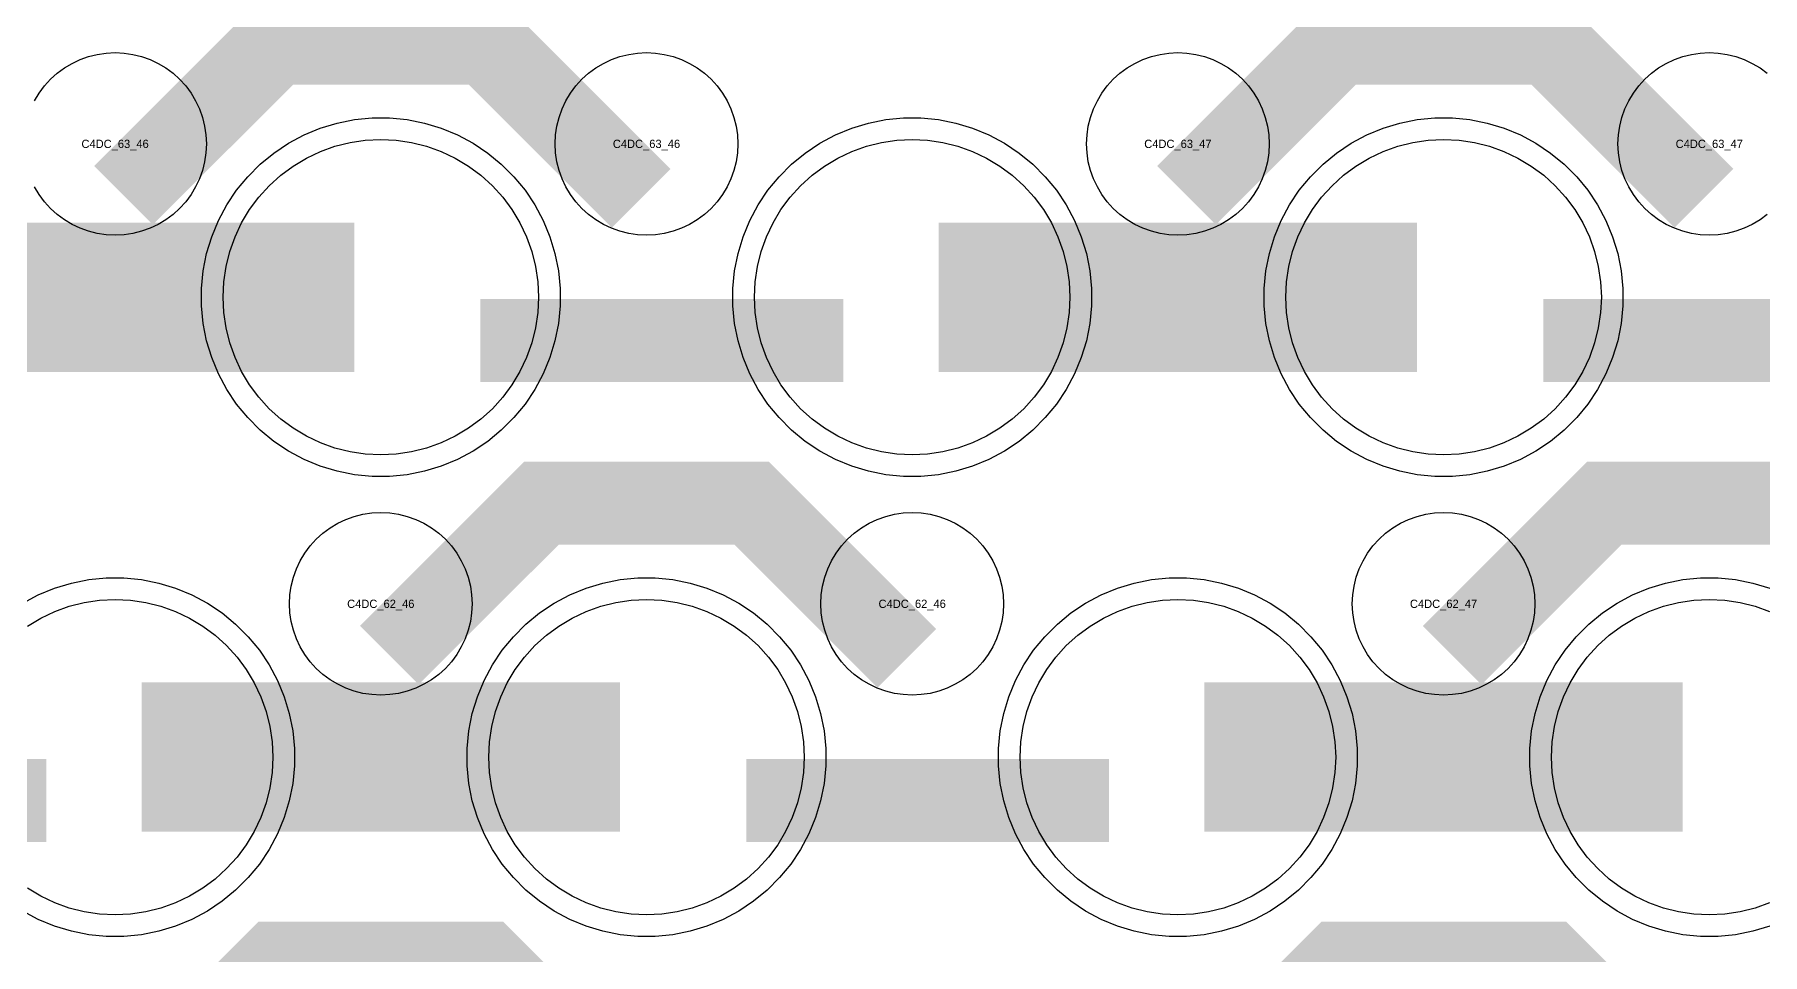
# Model space of a CAD drawing. Extents: x -11880 to 11880, y -14992 to 14992.
# Drawn here: x 2696 to 3216, y -6308 to -6031 of the extents above; entities that cross this region are included whole.
import ezdxf
from ezdxf.enums import TextEntityAlignment as Align

# ---------------------------------------------------------------- set-up
doc = ezdxf.new("R2010")
doc.units = 0
doc.header["$MEASUREMENT"] = 0
for name, color, linetype in [('GDS_775_DT_237', 138, 'CONTINUOUS'), ('RDL1_FS', 34, 'CONTINUOUS'), ('RDL_BS', 160, 'CONTINUOUS')]:
    doc.layers.add(name, color=color, linetype=linetype)

msp = doc.modelspace()

# ---------------------------------------------------------------- linework, layer by layer
at = {"layer": 'RDL1_FS'}
for points in [[(2800, -6157.539), (2795.343, -6157.31), (2790.732, -6156.626), (2786.209, -6155.494), (2781.819, -6153.922), (2777.605, -6151.93), (2773.605, -6149.532), (2769.86, -6146.754), (2766.406, -6143.624), (2763.276, -6140.17), (2760.498, -6136.425), (2758.1, -6132.425), (2756.108, -6128.211), (2754.536, -6123.821), (2753.404, -6119.298), (2752.72, -6114.687), (2752.491, -6110.03), (2752.72, -6105.373), (2753.404, -6100.762), (2754.536, -6096.239), (2756.108, -6091.849), (2758.1, -6087.635), (2760.498, -6083.635), (2763.276, -6079.89), (2766.406, -6076.436), (2769.86, -6073.306), (2773.605, -6070.528), (2777.605, -6068.13), (2781.819, -6066.138), (2786.209, -6064.566), (2790.732, -6063.434), (2795.343, -6062.75), (2800, -6062.521), (2804.657, -6062.75), (2809.268, -6063.434), (2813.791, -6064.566), (2818.181, -6066.138), (2822.395, -6068.13), (2826.395, -6070.528), (2830.14, -6073.306), (2833.594, -6076.436), (2836.724, -6079.89), (2839.502, -6083.635), (2841.9, -6087.635), (2843.892, -6091.849), (2845.464, -6096.239), (2846.596, -6100.762), (2847.28, -6105.373), (2847.509, -6110.03), (2847.28, -6114.687), (2846.596, -6119.298), (2845.464, -6123.821), (2843.892, -6128.211), (2841.9, -6132.425), (2839.502, -6136.425), (2836.724, -6140.17), (2833.594, -6143.624), (2830.14, -6146.754), (2826.395, -6149.532), (2822.395, -6151.93), (2818.181, -6153.922), (2813.791, -6155.494), (2809.268, -6156.626), (2804.657, -6157.31)], [(2960, -6157.539), (2955.343, -6157.31), (2950.732, -6156.626), (2946.209, -6155.494), (2941.819, -6153.922), (2937.605, -6151.93), (2933.605, -6149.532), (2929.86, -6146.754), (2926.406, -6143.624), (2923.276, -6140.17), (2920.498, -6136.425), (2918.1, -6132.425), (2916.108, -6128.211), (2914.536, -6123.821), (2913.404, -6119.298), (2912.72, -6114.687), (2912.491, -6110.03), (2912.72, -6105.373), (2913.404, -6100.762), (2914.536, -6096.239), (2916.108, -6091.849), (2918.1, -6087.635), (2920.498, -6083.635), (2923.276, -6079.89), (2926.406, -6076.436), (2929.86, -6073.306), (2933.605, -6070.528), (2937.605, -6068.13), (2941.819, -6066.138), (2946.209, -6064.566), (2950.732, -6063.434), (2955.343, -6062.75), (2960, -6062.521), (2964.657, -6062.75), (2969.268, -6063.434), (2973.791, -6064.566), (2978.181, -6066.138), (2982.395, -6068.13), (2986.395, -6070.528), (2990.14, -6073.306), (2993.594, -6076.436), (2996.724, -6079.89), (2999.502, -6083.635), (3001.9, -6087.635), (3003.892, -6091.849), (3005.464, -6096.239), (3006.596, -6100.762), (3007.28, -6105.373), (3007.509, -6110.03), (3007.28, -6114.687), (3006.596, -6119.298), (3005.464, -6123.821), (3003.892, -6128.211), (3001.9, -6132.425), (2999.502, -6136.425), (2996.724, -6140.17), (2993.594, -6143.624), (2990.14, -6146.754), (2986.395, -6149.532), (2982.395, -6151.93), (2978.181, -6153.922), (2973.791, -6155.494), (2969.268, -6156.626), (2964.657, -6157.31)], [(3120, -6157.539), (3115.343, -6157.31), (3110.732, -6156.626), (3106.209, -6155.494), (3101.819, -6153.922), (3097.605, -6151.93), (3093.605, -6149.532), (3089.86, -6146.754), (3086.406, -6143.624), (3083.276, -6140.17), (3080.498, -6136.425), (3078.1, -6132.425), (3076.108, -6128.211), (3074.536, -6123.821), (3073.404, -6119.298), (3072.72, -6114.687), (3072.491, -6110.03), (3072.72, -6105.373), (3073.404, -6100.762), (3074.536, -6096.239), (3076.108, -6091.849), (3078.1, -6087.635), (3080.498, -6083.635), (3083.276, -6079.89), (3086.406, -6076.436), (3089.86, -6073.306), (3093.605, -6070.528), (3097.605, -6068.13), (3101.819, -6066.138), (3106.209, -6064.566), (3110.732, -6063.434), (3115.343, -6062.75), (3120, -6062.521), (3124.657, -6062.75), (3129.268, -6063.434), (3133.791, -6064.566), (3138.181, -6066.138), (3142.395, -6068.13), (3146.395, -6070.528), (3150.14, -6073.306), (3153.594, -6076.436), (3156.724, -6079.89), (3159.502, -6083.635), (3161.9, -6087.635), (3163.892, -6091.849), (3165.464, -6096.239), (3166.596, -6100.762), (3167.28, -6105.373), (3167.509, -6110.03), (3167.28, -6114.687), (3166.596, -6119.298), (3165.464, -6123.821), (3163.892, -6128.211), (3161.9, -6132.425), (3159.502, -6136.425), (3156.724, -6140.17), (3153.594, -6143.624), (3150.14, -6146.754), (3146.395, -6149.532), (3142.395, -6151.93), (3138.181, -6153.922), (3133.791, -6155.494), (3129.268, -6156.626), (3124.657, -6157.31)]]:
    msp.add_lwpolyline(points, close=True, dxfattribs=at)
for points in [[(2648.002, -6110.03, 45, 45, 0), (2720.002, -6110.03, 45, 45, 0)], [(2720.002, -6110.03, 45, 45, 0), (2792.002, -6110.03, 45, 45, 0)], [(2968.002, -6110.03, 45, 45, 0), (3040.002, -6110.03, 45, 45, 0)], [(3040.002, -6110.03, 45, 45, 0), (3112.002, -6110.03, 45, 45, 0)]]:
    msp.add_lwpolyline(points, format="xyseb", dxfattribs=at)
at = {"layer": 'RDL1_FS', "color": 241, "true_color": 0xf7abae}
for points in [[(2693.605, -6209.088), (2697.605, -6206.69), (2701.819, -6204.698), (2706.209, -6203.126), (2710.732, -6201.994), (2715.343, -6201.31), (2720, -6201.081), (2724.657, -6201.31), (2729.268, -6201.994), (2733.791, -6203.126), (2738.181, -6204.698), (2742.395, -6206.69), (2746.395, -6209.088), (2750.14, -6211.866), (2753.594, -6214.996), (2756.724, -6218.45), (2759.502, -6222.195), (2761.9, -6226.195), (2763.892, -6230.409), (2765.464, -6234.799), (2766.596, -6239.322), (2767.28, -6243.933), (2767.509, -6248.59), (2767.28, -6253.247), (2766.596, -6257.858), (2765.464, -6262.381), (2763.892, -6266.771), (2761.9, -6270.985), (2759.502, -6274.985), (2756.724, -6278.73), (2753.594, -6282.184), (2750.14, -6285.314), (2746.395, -6288.092), (2742.395, -6290.49), (2738.181, -6292.482), (2733.791, -6294.054), (2729.268, -6295.186), (2724.657, -6295.87), (2720, -6296.099), (2715.343, -6295.87), (2710.732, -6295.186), (2706.209, -6294.054), (2701.819, -6292.482), (2697.605, -6290.49), (2693.605, -6288.092)], [(3218.181, -6292.482), (3213.791, -6294.054), (3209.268, -6295.186), (3204.657, -6295.87), (3200, -6296.099), (3195.343, -6295.87), (3190.732, -6295.186), (3186.209, -6294.054), (3181.819, -6292.482), (3177.605, -6290.49), (3173.605, -6288.092), (3169.86, -6285.314), (3166.406, -6282.184), (3163.276, -6278.73), (3160.498, -6274.985), (3158.1, -6270.985), (3156.108, -6266.771), (3154.536, -6262.381), (3153.404, -6257.858), (3152.72, -6253.247), (3152.491, -6248.59), (3152.72, -6243.933), (3153.404, -6239.322), (3154.536, -6234.799), (3156.108, -6230.409), (3158.1, -6226.195), (3160.498, -6222.195), (3163.276, -6218.45), (3166.406, -6214.996), (3169.86, -6211.866), (3173.605, -6209.088), (3177.605, -6206.69), (3181.819, -6204.698), (3186.209, -6203.126), (3190.732, -6201.994), (3195.343, -6201.31), (3200, -6201.081), (3204.657, -6201.31), (3209.268, -6201.994), (3213.791, -6203.126), (3218.181, -6204.698)]]:
    msp.add_lwpolyline(points, dxfattribs=at)
for points in [[(2880, -6296.099), (2875.343, -6295.87), (2870.732, -6295.186), (2866.209, -6294.054), (2861.819, -6292.482), (2857.605, -6290.49), (2853.605, -6288.092), (2849.86, -6285.314), (2846.406, -6282.184), (2843.276, -6278.73), (2840.498, -6274.985), (2838.1, -6270.985), (2836.108, -6266.771), (2834.536, -6262.381), (2833.404, -6257.858), (2832.72, -6253.247), (2832.491, -6248.59), (2832.72, -6243.933), (2833.404, -6239.322), (2834.536, -6234.799), (2836.108, -6230.409), (2838.1, -6226.195), (2840.498, -6222.195), (2843.276, -6218.45), (2846.406, -6214.996), (2849.86, -6211.866), (2853.605, -6209.088), (2857.605, -6206.69), (2861.819, -6204.698), (2866.209, -6203.126), (2870.732, -6201.994), (2875.343, -6201.31), (2880, -6201.081), (2884.657, -6201.31), (2889.268, -6201.994), (2893.791, -6203.126), (2898.181, -6204.698), (2902.395, -6206.69), (2906.395, -6209.088), (2910.14, -6211.866), (2913.594, -6214.996), (2916.724, -6218.45), (2919.502, -6222.195), (2921.9, -6226.195), (2923.892, -6230.409), (2925.464, -6234.799), (2926.596, -6239.322), (2927.28, -6243.933), (2927.509, -6248.59), (2927.28, -6253.247), (2926.596, -6257.858), (2925.464, -6262.381), (2923.892, -6266.771), (2921.9, -6270.985), (2919.502, -6274.985), (2916.724, -6278.73), (2913.594, -6282.184), (2910.14, -6285.314), (2906.395, -6288.092), (2902.395, -6290.49), (2898.181, -6292.482), (2893.791, -6294.054), (2889.268, -6295.186), (2884.657, -6295.87)], [(3040, -6296.099), (3035.343, -6295.87), (3030.732, -6295.186), (3026.209, -6294.054), (3021.819, -6292.482), (3017.605, -6290.49), (3013.605, -6288.092), (3009.86, -6285.314), (3006.406, -6282.184), (3003.276, -6278.73), (3000.498, -6274.985), (2998.1, -6270.985), (2996.108, -6266.771), (2994.536, -6262.381), (2993.404, -6257.858), (2992.72, -6253.247), (2992.491, -6248.59), (2992.72, -6243.933), (2993.404, -6239.322), (2994.536, -6234.799), (2996.108, -6230.409), (2998.1, -6226.195), (3000.498, -6222.195), (3003.276, -6218.45), (3006.406, -6214.996), (3009.86, -6211.866), (3013.605, -6209.088), (3017.605, -6206.69), (3021.819, -6204.698), (3026.209, -6203.126), (3030.732, -6201.994), (3035.343, -6201.31), (3040, -6201.081), (3044.657, -6201.31), (3049.268, -6201.994), (3053.791, -6203.126), (3058.181, -6204.698), (3062.395, -6206.69), (3066.395, -6209.088), (3070.14, -6211.866), (3073.594, -6214.996), (3076.724, -6218.45), (3079.502, -6222.195), (3081.9, -6226.195), (3083.892, -6230.409), (3085.464, -6234.799), (3086.596, -6239.322), (3087.28, -6243.933), (3087.509, -6248.59), (3087.28, -6253.247), (3086.596, -6257.858), (3085.464, -6262.381), (3083.892, -6266.771), (3081.9, -6270.985), (3079.502, -6274.985), (3076.724, -6278.73), (3073.594, -6282.184), (3070.14, -6285.314), (3066.395, -6288.092), (3062.395, -6290.49), (3058.181, -6292.482), (3053.791, -6294.054), (3049.268, -6295.186), (3044.657, -6295.87)]]:
    msp.add_lwpolyline(points, close=True, dxfattribs=at)
for points in [[(2728.002, -6248.59, 45, 45, 0), (2800.002, -6248.59, 45, 45, 0)], [(2800.002, -6248.59, 45, 45, 0), (2872.002, -6248.59, 45, 45, 0)], [(3048.002, -6248.59, 45, 45, 0), (3120.002, -6248.59, 45, 45, 0)], [(3120.002, -6248.59, 45, 45, 0), (3192.002, -6248.59, 45, 45, 0)]]:
    msp.add_lwpolyline(points, format="xyseb", dxfattribs=at)
at = {"layer": 'RDL_BS'}
for points in [[(2722.562, -6079.344, 25, 25, 0), (2768.377, -6033.529, 25, 25, 0), (2801.93, -6033.529, 25, 25, 0)], [(2878.401, -6080.243, 25, 25, 0), (2831.687, -6033.529, 25, 25, 0), (2801.929, -6033.529, 25, 25, 0)], [(3042.562, -6079.344, 25, 25, 0), (3088.377, -6033.529, 25, 25, 0), (3121.93, -6033.529, 25, 25, 0)], [(3198.401, -6080.243, 25, 25, 0), (3151.687, -6033.529, 25, 25, 0), (3121.929, -6033.529, 25, 25, 0)], [(2830.016, -6123.043, 25, 25, 0), (2939.281, -6123.043, 25, 25, 0)], [(3150.016, -6123.043, 25, 25, 0), (3259.281, -6123.043, 25, 25, 0)], [(2802.562, -6217.904, 25, 25, 0), (2848.377, -6172.089, 25, 25, 0), (2881.93, -6172.089, 25, 25, 0)], [(2958.401, -6218.803, 25, 25, 0), (2911.687, -6172.089, 25, 25, 0), (2881.929, -6172.089, 25, 25, 0)], [(3122.562, -6217.904, 25, 25, 0), (3168.377, -6172.089, 25, 25, 0), (3201.93, -6172.089, 25, 25, 0)], [(3278.401, -6218.803, 25, 25, 0), (3231.687, -6172.089, 25, 25, 0), (3201.929, -6172.089, 25, 25, 0)], [(2722.562, -6356.469, 25, 25, 0), (2768.377, -6310.654, 25, 25, 0), (2801.93, -6310.654, 25, 25, 0)], [(2878.401, -6357.368, 25, 25, 0), (2831.687, -6310.654, 25, 25, 0), (2801.929, -6310.654, 25, 25, 0)], [(3042.562, -6356.469, 25, 25, 0), (3088.377, -6310.654, 25, 25, 0), (3121.93, -6310.654, 25, 25, 0)], [(3198.401, -6357.368, 25, 25, 0), (3151.687, -6310.654, 25, 25, 0), (3121.929, -6310.654, 25, 25, 0)]]:
    msp.add_lwpolyline(points, format="xyseb", dxfattribs=at)
for points in [[(2695.75, -6050.886), (2697.143, -6048.562), (2698.746, -6046.399), (2700.558, -6044.4), (2702.557, -6042.588), (2704.72, -6040.985), (2707.044, -6039.592), (2709.481, -6038.44), (2712.016, -6037.533), (2714.635, -6036.876), (2717.307, -6036.48), (2720, -6036.348), (2722.693, -6036.48), (2725.365, -6036.876), (2727.984, -6037.533), (2730.519, -6038.44), (2732.956, -6039.592), (2735.28, -6040.985), (2737.443, -6042.588), (2739.442, -6044.4), (2741.254, -6046.399), (2742.857, -6048.562), (2744.25, -6050.886), (2745.402, -6053.323), (2746.309, -6055.858), (2746.966, -6058.477), (2747.362, -6061.149), (2747.494, -6063.842), (2747.362, -6066.535), (2746.966, -6069.207), (2746.309, -6071.826), (2745.402, -6074.361), (2744.25, -6076.798), (2742.857, -6079.122), (2741.254, -6081.285), (2739.442, -6083.284), (2737.443, -6085.096), (2735.28, -6086.699), (2732.956, -6088.092), (2730.519, -6089.244), (2727.984, -6090.151), (2725.365, -6090.808), (2722.693, -6091.204), (2720, -6091.336), (2717.307, -6091.204), (2714.635, -6090.808), (2712.016, -6090.151), (2709.481, -6089.244), (2707.044, -6088.092), (2704.72, -6086.699), (2702.557, -6085.096), (2700.558, -6083.284), (2698.746, -6081.285), (2697.143, -6079.122), (2695.75, -6076.798)], [(3217.443, -6085.096), (3215.28, -6086.699), (3212.956, -6088.092), (3210.519, -6089.244), (3207.984, -6090.151), (3205.365, -6090.808), (3202.693, -6091.204), (3200, -6091.336), (3197.307, -6091.204), (3194.635, -6090.808), (3192.016, -6090.151), (3189.481, -6089.244), (3187.044, -6088.092), (3184.72, -6086.699), (3182.557, -6085.096), (3180.558, -6083.284), (3178.746, -6081.285), (3177.143, -6079.122), (3175.75, -6076.798), (3174.598, -6074.361), (3173.691, -6071.826), (3173.034, -6069.207), (3172.638, -6066.535), (3172.506, -6063.842), (3172.638, -6061.149), (3173.034, -6058.477), (3173.691, -6055.858), (3174.598, -6053.323), (3175.75, -6050.886), (3177.143, -6048.562), (3178.746, -6046.399), (3180.558, -6044.4), (3182.557, -6042.588), (3184.72, -6040.985), (3187.044, -6039.592), (3189.481, -6038.44), (3192.016, -6037.533), (3194.635, -6036.876), (3197.307, -6036.48), (3200, -6036.348), (3202.693, -6036.48), (3205.365, -6036.876), (3207.984, -6037.533), (3210.519, -6038.44), (3212.956, -6039.592), (3215.28, -6040.985), (3217.443, -6042.588)]]:
    msp.add_lwpolyline(points, dxfattribs=at)
for points in [[(2880, -6091.336), (2877.307, -6091.204), (2874.635, -6090.808), (2872.016, -6090.151), (2869.481, -6089.244), (2867.044, -6088.092), (2864.72, -6086.699), (2862.557, -6085.096), (2860.558, -6083.284), (2858.746, -6081.285), (2857.143, -6079.122), (2855.75, -6076.798), (2854.598, -6074.361), (2853.691, -6071.826), (2853.034, -6069.207), (2852.638, -6066.535), (2852.506, -6063.842), (2852.638, -6061.149), (2853.034, -6058.477), (2853.691, -6055.858), (2854.598, -6053.323), (2855.75, -6050.886), (2857.143, -6048.562), (2858.746, -6046.399), (2860.558, -6044.4), (2862.557, -6042.588), (2864.72, -6040.985), (2867.044, -6039.592), (2869.481, -6038.44), (2872.016, -6037.533), (2874.635, -6036.876), (2877.307, -6036.48), (2880, -6036.348), (2882.693, -6036.48), (2885.365, -6036.876), (2887.984, -6037.533), (2890.519, -6038.44), (2892.956, -6039.592), (2895.28, -6040.985), (2897.443, -6042.588), (2899.442, -6044.4), (2901.254, -6046.399), (2902.857, -6048.562), (2904.25, -6050.886), (2905.402, -6053.323), (2906.309, -6055.858), (2906.966, -6058.477), (2907.362, -6061.149), (2907.494, -6063.842), (2907.362, -6066.535), (2906.966, -6069.207), (2906.309, -6071.826), (2905.402, -6074.361), (2904.25, -6076.798), (2902.857, -6079.122), (2901.254, -6081.285), (2899.442, -6083.284), (2897.443, -6085.096), (2895.28, -6086.699), (2892.956, -6088.092), (2890.519, -6089.244), (2887.984, -6090.151), (2885.365, -6090.808), (2882.693, -6091.204)], [(3040, -6091.336), (3037.307, -6091.204), (3034.635, -6090.808), (3032.016, -6090.151), (3029.481, -6089.244), (3027.044, -6088.092), (3024.72, -6086.699), (3022.557, -6085.096), (3020.558, -6083.284), (3018.746, -6081.285), (3017.143, -6079.122), (3015.75, -6076.798), (3014.598, -6074.361), (3013.691, -6071.826), (3013.034, -6069.207), (3012.638, -6066.535), (3012.506, -6063.842), (3012.638, -6061.149), (3013.034, -6058.477), (3013.691, -6055.858), (3014.598, -6053.323), (3015.75, -6050.886), (3017.143, -6048.562), (3018.746, -6046.399), (3020.558, -6044.4), (3022.557, -6042.588), (3024.72, -6040.985), (3027.044, -6039.592), (3029.481, -6038.44), (3032.016, -6037.533), (3034.635, -6036.876), (3037.307, -6036.48), (3040, -6036.348), (3042.693, -6036.48), (3045.365, -6036.876), (3047.984, -6037.533), (3050.519, -6038.44), (3052.956, -6039.592), (3055.28, -6040.985), (3057.443, -6042.588), (3059.442, -6044.4), (3061.254, -6046.399), (3062.857, -6048.562), (3064.25, -6050.886), (3065.402, -6053.323), (3066.309, -6055.858), (3066.966, -6058.477), (3067.362, -6061.149), (3067.494, -6063.842), (3067.362, -6066.535), (3066.966, -6069.207), (3066.309, -6071.826), (3065.402, -6074.361), (3064.25, -6076.798), (3062.857, -6079.122), (3061.254, -6081.285), (3059.442, -6083.284), (3057.443, -6085.096), (3055.28, -6086.699), (3052.956, -6088.092), (3050.519, -6089.244), (3047.984, -6090.151), (3045.365, -6090.808), (3042.693, -6091.204)], [(2797.356, -6164.03), (2792.062, -6163.513), (2786.835, -6162.467), (2781.795, -6160.936), (2776.885, -6158.905), (2772.223, -6156.413), (2767.809, -6153.466), (2763.708, -6150.104), (2759.926, -6146.322), (2756.564, -6142.221), (2753.617, -6137.807), (2751.125, -6133.145), (2749.094, -6128.235), (2747.563, -6123.195), (2746.517, -6117.968), (2746, -6112.674), (2746, -6107.386), (2746.517, -6102.092), (2747.563, -6096.865), (2749.094, -6091.825), (2751.125, -6086.915), (2753.617, -6082.253), (2756.564, -6077.839), (2759.926, -6073.738), (2763.708, -6069.956), (2767.809, -6066.594), (2772.223, -6063.647), (2776.885, -6061.155), (2781.795, -6059.124), (2786.835, -6057.593), (2792.062, -6056.547), (2797.356, -6056.03), (2802.644, -6056.03), (2807.938, -6056.547), (2813.165, -6057.593), (2818.205, -6059.124), (2823.115, -6061.155), (2827.777, -6063.647), (2832.191, -6066.594), (2836.292, -6069.956), (2840.074, -6073.738), (2843.436, -6077.839), (2846.383, -6082.253), (2848.875, -6086.915), (2850.906, -6091.825), (2852.437, -6096.865), (2853.483, -6102.092), (2854, -6107.386), (2854, -6112.674), (2853.483, -6117.968), (2852.437, -6123.195), (2850.906, -6128.235), (2848.875, -6133.145), (2846.383, -6137.807), (2843.436, -6142.221), (2840.074, -6146.322), (2836.292, -6150.104), (2832.191, -6153.466), (2827.777, -6156.413), (2823.115, -6158.905), (2818.205, -6160.936), (2813.165, -6162.467), (2807.938, -6163.513), (2802.644, -6164.03)], [(2957.356, -6164.03), (2952.062, -6163.513), (2946.835, -6162.467), (2941.795, -6160.936), (2936.885, -6158.905), (2932.223, -6156.413), (2927.809, -6153.466), (2923.708, -6150.104), (2919.926, -6146.322), (2916.564, -6142.221), (2913.617, -6137.807), (2911.125, -6133.145), (2909.094, -6128.235), (2907.563, -6123.195), (2906.517, -6117.968), (2906, -6112.674), (2906, -6107.386), (2906.517, -6102.092), (2907.563, -6096.865), (2909.094, -6091.825), (2911.125, -6086.915), (2913.617, -6082.253), (2916.564, -6077.839), (2919.926, -6073.738), (2923.708, -6069.956), (2927.809, -6066.594), (2932.223, -6063.647), (2936.885, -6061.155), (2941.795, -6059.124), (2946.835, -6057.593), (2952.062, -6056.547), (2957.356, -6056.03), (2962.644, -6056.03), (2967.938, -6056.547), (2973.165, -6057.593), (2978.205, -6059.124), (2983.115, -6061.155), (2987.777, -6063.647), (2992.191, -6066.594), (2996.292, -6069.956), (3000.074, -6073.738), (3003.436, -6077.839), (3006.383, -6082.253), (3008.875, -6086.915), (3010.906, -6091.825), (3012.437, -6096.865), (3013.483, -6102.092), (3014, -6107.386), (3014, -6112.674), (3013.483, -6117.968), (3012.437, -6123.195), (3010.906, -6128.235), (3008.875, -6133.145), (3006.383, -6137.807), (3003.436, -6142.221), (3000.074, -6146.322), (2996.292, -6150.104), (2992.191, -6153.466), (2987.777, -6156.413), (2983.115, -6158.905), (2978.205, -6160.936), (2973.165, -6162.467), (2967.938, -6163.513), (2962.644, -6164.03)], [(3117.356, -6164.03), (3112.062, -6163.513), (3106.835, -6162.467), (3101.795, -6160.936), (3096.885, -6158.905), (3092.223, -6156.413), (3087.809, -6153.466), (3083.708, -6150.104), (3079.926, -6146.322), (3076.564, -6142.221), (3073.617, -6137.807), (3071.125, -6133.145), (3069.094, -6128.235), (3067.563, -6123.195), (3066.517, -6117.968), (3066, -6112.674), (3066, -6107.386), (3066.517, -6102.092), (3067.563, -6096.865), (3069.094, -6091.825), (3071.125, -6086.915), (3073.617, -6082.253), (3076.564, -6077.839), (3079.926, -6073.738), (3083.708, -6069.956), (3087.809, -6066.594), (3092.223, -6063.647), (3096.885, -6061.155), (3101.795, -6059.124), (3106.835, -6057.593), (3112.062, -6056.547), (3117.356, -6056.03), (3122.644, -6056.03), (3127.938, -6056.547), (3133.165, -6057.593), (3138.205, -6059.124), (3143.115, -6061.155), (3147.777, -6063.647), (3152.191, -6066.594), (3156.292, -6069.956), (3160.074, -6073.738), (3163.436, -6077.839), (3166.383, -6082.253), (3168.875, -6086.915), (3170.906, -6091.825), (3172.437, -6096.865), (3173.483, -6102.092), (3174, -6107.386), (3174, -6112.674), (3173.483, -6117.968), (3172.437, -6123.195), (3170.906, -6128.235), (3168.875, -6133.145), (3166.383, -6137.807), (3163.436, -6142.221), (3160.074, -6146.322), (3156.292, -6150.104), (3152.191, -6153.466), (3147.777, -6156.413), (3143.115, -6158.905), (3138.205, -6160.936), (3133.165, -6162.467), (3127.938, -6163.513), (3122.644, -6164.03)], [(2800, -6229.896), (2797.307, -6229.764), (2794.635, -6229.368), (2792.016, -6228.711), (2789.481, -6227.804), (2787.044, -6226.652), (2784.72, -6225.259), (2782.557, -6223.656), (2780.558, -6221.844), (2778.746, -6219.845), (2777.143, -6217.682), (2775.75, -6215.358), (2774.598, -6212.921), (2773.691, -6210.386), (2773.034, -6207.767), (2772.638, -6205.095), (2772.506, -6202.402), (2772.638, -6199.709), (2773.034, -6197.037), (2773.691, -6194.418), (2774.598, -6191.883), (2775.75, -6189.446), (2777.143, -6187.122), (2778.746, -6184.959), (2780.558, -6182.96), (2782.557, -6181.148), (2784.72, -6179.545), (2787.044, -6178.152), (2789.481, -6177), (2792.016, -6176.093), (2794.635, -6175.436), (2797.307, -6175.04), (2800, -6174.908), (2802.693, -6175.04), (2805.365, -6175.436), (2807.984, -6176.093), (2810.519, -6177), (2812.956, -6178.152), (2815.28, -6179.545), (2817.443, -6181.148), (2819.442, -6182.96), (2821.254, -6184.959), (2822.857, -6187.122), (2824.25, -6189.446), (2825.402, -6191.883), (2826.309, -6194.418), (2826.966, -6197.037), (2827.362, -6199.709), (2827.494, -6202.402), (2827.362, -6205.095), (2826.966, -6207.767), (2826.309, -6210.386), (2825.402, -6212.921), (2824.25, -6215.358), (2822.857, -6217.682), (2821.254, -6219.845), (2819.442, -6221.844), (2817.443, -6223.656), (2815.28, -6225.259), (2812.956, -6226.652), (2810.519, -6227.804), (2807.984, -6228.711), (2805.365, -6229.368), (2802.693, -6229.764)], [(2960, -6229.896), (2957.307, -6229.764), (2954.635, -6229.368), (2952.016, -6228.711), (2949.481, -6227.804), (2947.044, -6226.652), (2944.72, -6225.259), (2942.557, -6223.656), (2940.558, -6221.844), (2938.746, -6219.845), (2937.143, -6217.682), (2935.75, -6215.358), (2934.598, -6212.921), (2933.691, -6210.386), (2933.034, -6207.767), (2932.638, -6205.095), (2932.506, -6202.402), (2932.638, -6199.709), (2933.034, -6197.037), (2933.691, -6194.418), (2934.598, -6191.883), (2935.75, -6189.446), (2937.143, -6187.122), (2938.746, -6184.959), (2940.558, -6182.96), (2942.557, -6181.148), (2944.72, -6179.545), (2947.044, -6178.152), (2949.481, -6177), (2952.016, -6176.093), (2954.635, -6175.436), (2957.307, -6175.04), (2960, -6174.908), (2962.693, -6175.04), (2965.365, -6175.436), (2967.984, -6176.093), (2970.519, -6177), (2972.956, -6178.152), (2975.28, -6179.545), (2977.443, -6181.148), (2979.442, -6182.96), (2981.254, -6184.959), (2982.857, -6187.122), (2984.25, -6189.446), (2985.402, -6191.883), (2986.309, -6194.418), (2986.966, -6197.037), (2987.362, -6199.709), (2987.494, -6202.402), (2987.362, -6205.095), (2986.966, -6207.767), (2986.309, -6210.386), (2985.402, -6212.921), (2984.25, -6215.358), (2982.857, -6217.682), (2981.254, -6219.845), (2979.442, -6221.844), (2977.443, -6223.656), (2975.28, -6225.259), (2972.956, -6226.652), (2970.519, -6227.804), (2967.984, -6228.711), (2965.365, -6229.368), (2962.693, -6229.764)], [(3120, -6229.896), (3117.307, -6229.764), (3114.635, -6229.368), (3112.016, -6228.711), (3109.481, -6227.804), (3107.044, -6226.652), (3104.72, -6225.259), (3102.557, -6223.656), (3100.558, -6221.844), (3098.746, -6219.845), (3097.143, -6217.682), (3095.75, -6215.358), (3094.598, -6212.921), (3093.691, -6210.386), (3093.034, -6207.767), (3092.638, -6205.095), (3092.506, -6202.402), (3092.638, -6199.709), (3093.034, -6197.037), (3093.691, -6194.418), (3094.598, -6191.883), (3095.75, -6189.446), (3097.143, -6187.122), (3098.746, -6184.959), (3100.558, -6182.96), (3102.557, -6181.148), (3104.72, -6179.545), (3107.044, -6178.152), (3109.481, -6177), (3112.016, -6176.093), (3114.635, -6175.436), (3117.307, -6175.04), (3120, -6174.908), (3122.693, -6175.04), (3125.365, -6175.436), (3127.984, -6176.093), (3130.519, -6177), (3132.956, -6178.152), (3135.28, -6179.545), (3137.443, -6181.148), (3139.442, -6182.96), (3141.254, -6184.959), (3142.857, -6187.122), (3144.25, -6189.446), (3145.402, -6191.883), (3146.309, -6194.418), (3146.966, -6197.037), (3147.362, -6199.709), (3147.494, -6202.402), (3147.362, -6205.095), (3146.966, -6207.767), (3146.309, -6210.386), (3145.402, -6212.921), (3144.25, -6215.358), (3142.857, -6217.682), (3141.254, -6219.845), (3139.442, -6221.844), (3137.443, -6223.656), (3135.28, -6225.259), (3132.956, -6226.652), (3130.519, -6227.804), (3127.984, -6228.711), (3125.365, -6229.368), (3122.693, -6229.764)]]:
    msp.add_lwpolyline(points, close=True, dxfattribs=at)
at = {"layer": 'RDL_BS', "color": 241, "true_color": 0xf7abae}
for points in [[(2692.223, -6202.207), (2696.885, -6199.715), (2701.795, -6197.684), (2706.835, -6196.153), (2712.062, -6195.107), (2717.356, -6194.59), (2722.644, -6194.59), (2727.938, -6195.107), (2733.165, -6196.153), (2738.205, -6197.684), (2743.115, -6199.715), (2747.777, -6202.207), (2752.191, -6205.154), (2756.292, -6208.516), (2760.074, -6212.298), (2763.436, -6216.399), (2766.383, -6220.813), (2768.875, -6225.475), (2770.906, -6230.385), (2772.437, -6235.425), (2773.483, -6240.652), (2774, -6245.946), (2774, -6251.234), (2773.483, -6256.528), (2772.437, -6261.755), (2770.906, -6266.795), (2768.875, -6271.705), (2766.383, -6276.367), (2763.436, -6280.781), (2760.074, -6284.882), (2756.292, -6288.664), (2752.191, -6292.026), (2747.777, -6294.973), (2743.115, -6297.465), (2738.205, -6299.496), (2733.165, -6301.027), (2727.938, -6302.073), (2722.644, -6302.59), (2717.356, -6302.59), (2712.062, -6302.073), (2706.835, -6301.027), (2701.795, -6299.496), (2696.885, -6297.465), (2692.223, -6294.973)], [(3218.205, -6299.496), (3213.165, -6301.027), (3207.938, -6302.073), (3202.644, -6302.59), (3197.356, -6302.59), (3192.062, -6302.073), (3186.835, -6301.027), (3181.795, -6299.496), (3176.885, -6297.465), (3172.223, -6294.973), (3167.809, -6292.026), (3163.708, -6288.664), (3159.926, -6284.882), (3156.564, -6280.781), (3153.617, -6276.367), (3151.125, -6271.705), (3149.094, -6266.795), (3147.563, -6261.755), (3146.517, -6256.528), (3146, -6251.234), (3146, -6245.946), (3146.517, -6240.652), (3147.563, -6235.425), (3149.094, -6230.385), (3151.125, -6225.475), (3153.617, -6220.813), (3156.564, -6216.399), (3159.926, -6212.298), (3163.708, -6208.516), (3167.809, -6205.154), (3172.223, -6202.207), (3176.885, -6199.715), (3181.795, -6197.684), (3186.835, -6196.153), (3192.062, -6195.107), (3197.356, -6194.59), (3202.644, -6194.59), (3207.938, -6195.107), (3213.165, -6196.153), (3218.205, -6197.684)]]:
    msp.add_lwpolyline(points, dxfattribs=at)
for points in [[(2877.356, -6302.59), (2872.062, -6302.073), (2866.835, -6301.027), (2861.795, -6299.496), (2856.885, -6297.465), (2852.223, -6294.973), (2847.809, -6292.026), (2843.708, -6288.664), (2839.926, -6284.882), (2836.564, -6280.781), (2833.617, -6276.367), (2831.125, -6271.705), (2829.094, -6266.795), (2827.563, -6261.755), (2826.517, -6256.528), (2826, -6251.234), (2826, -6245.946), (2826.517, -6240.652), (2827.563, -6235.425), (2829.094, -6230.385), (2831.125, -6225.475), (2833.617, -6220.813), (2836.564, -6216.399), (2839.926, -6212.298), (2843.708, -6208.516), (2847.809, -6205.154), (2852.223, -6202.207), (2856.885, -6199.715), (2861.795, -6197.684), (2866.835, -6196.153), (2872.062, -6195.107), (2877.356, -6194.59), (2882.644, -6194.59), (2887.938, -6195.107), (2893.165, -6196.153), (2898.205, -6197.684), (2903.115, -6199.715), (2907.777, -6202.207), (2912.191, -6205.154), (2916.292, -6208.516), (2920.074, -6212.298), (2923.436, -6216.399), (2926.383, -6220.813), (2928.875, -6225.475), (2930.906, -6230.385), (2932.437, -6235.425), (2933.483, -6240.652), (2934, -6245.946), (2934, -6251.234), (2933.483, -6256.528), (2932.437, -6261.755), (2930.906, -6266.795), (2928.875, -6271.705), (2926.383, -6276.367), (2923.436, -6280.781), (2920.074, -6284.882), (2916.292, -6288.664), (2912.191, -6292.026), (2907.777, -6294.973), (2903.115, -6297.465), (2898.205, -6299.496), (2893.165, -6301.027), (2887.938, -6302.073), (2882.644, -6302.59)], [(3037.356, -6302.59), (3032.062, -6302.073), (3026.835, -6301.027), (3021.795, -6299.496), (3016.885, -6297.465), (3012.223, -6294.973), (3007.809, -6292.026), (3003.708, -6288.664), (2999.926, -6284.882), (2996.564, -6280.781), (2993.617, -6276.367), (2991.125, -6271.705), (2989.094, -6266.795), (2987.563, -6261.755), (2986.517, -6256.528), (2986, -6251.234), (2986, -6245.946), (2986.517, -6240.652), (2987.563, -6235.425), (2989.094, -6230.385), (2991.125, -6225.475), (2993.617, -6220.813), (2996.564, -6216.399), (2999.926, -6212.298), (3003.708, -6208.516), (3007.809, -6205.154), (3012.223, -6202.207), (3016.885, -6199.715), (3021.795, -6197.684), (3026.835, -6196.153), (3032.062, -6195.107), (3037.356, -6194.59), (3042.644, -6194.59), (3047.938, -6195.107), (3053.165, -6196.153), (3058.205, -6197.684), (3063.115, -6199.715), (3067.777, -6202.207), (3072.191, -6205.154), (3076.292, -6208.516), (3080.074, -6212.298), (3083.436, -6216.399), (3086.383, -6220.813), (3088.875, -6225.475), (3090.906, -6230.385), (3092.437, -6235.425), (3093.483, -6240.652), (3094, -6245.946), (3094, -6251.234), (3093.483, -6256.528), (3092.437, -6261.755), (3090.906, -6266.795), (3088.875, -6271.705), (3086.383, -6276.367), (3083.436, -6280.781), (3080.074, -6284.882), (3076.292, -6288.664), (3072.191, -6292.026), (3067.777, -6294.973), (3063.115, -6297.465), (3058.205, -6299.496), (3053.165, -6301.027), (3047.938, -6302.073), (3042.644, -6302.59)]]:
    msp.add_lwpolyline(points, close=True, dxfattribs=at)
for points in [[(2590.016, -6261.603, 25, 25, 0), (2699.281, -6261.603, 25, 25, 0)], [(2910.016, -6261.603, 25, 25, 0), (3019.281, -6261.603, 25, 25, 0)]]:
    msp.add_lwpolyline(points, format="xyseb", dxfattribs=at)

# ---------------------------------------------------------------- texts
at = {"layer": 'GDS_775_DT_237'}
for s, p in [('C4DC_63_46', (2720, -6063.842)), ('C4DC_63_46', (2720, -6063.842)), ('C4DC_63_46', (2880, -6063.842)), ('C4DC_63_46', (2880, -6063.842)), ('C4DC_63_47', (3040, -6063.842)), ('C4DC_63_47', (3040, -6063.842)), ('C4DC_63_47', (3200, -6063.842)), ('C4DC_63_47', (3200, -6063.842)), ('C4DC_62_46', (2800, -6202.402)), ('C4DC_62_46', (2800, -6202.402)), ('C4DC_62_46', (2960, -6202.402)), ('C4DC_62_46', (2960, -6202.402)), ('C4DC_62_47', (3120, -6202.402)), ('C4DC_62_47', (3120, -6202.402))]:
    msp.add_text(s, height=2.5, dxfattribs=at).set_placement(p, align=Align.MIDDLE_CENTER)

doc.saveas('drawing.dxf')
